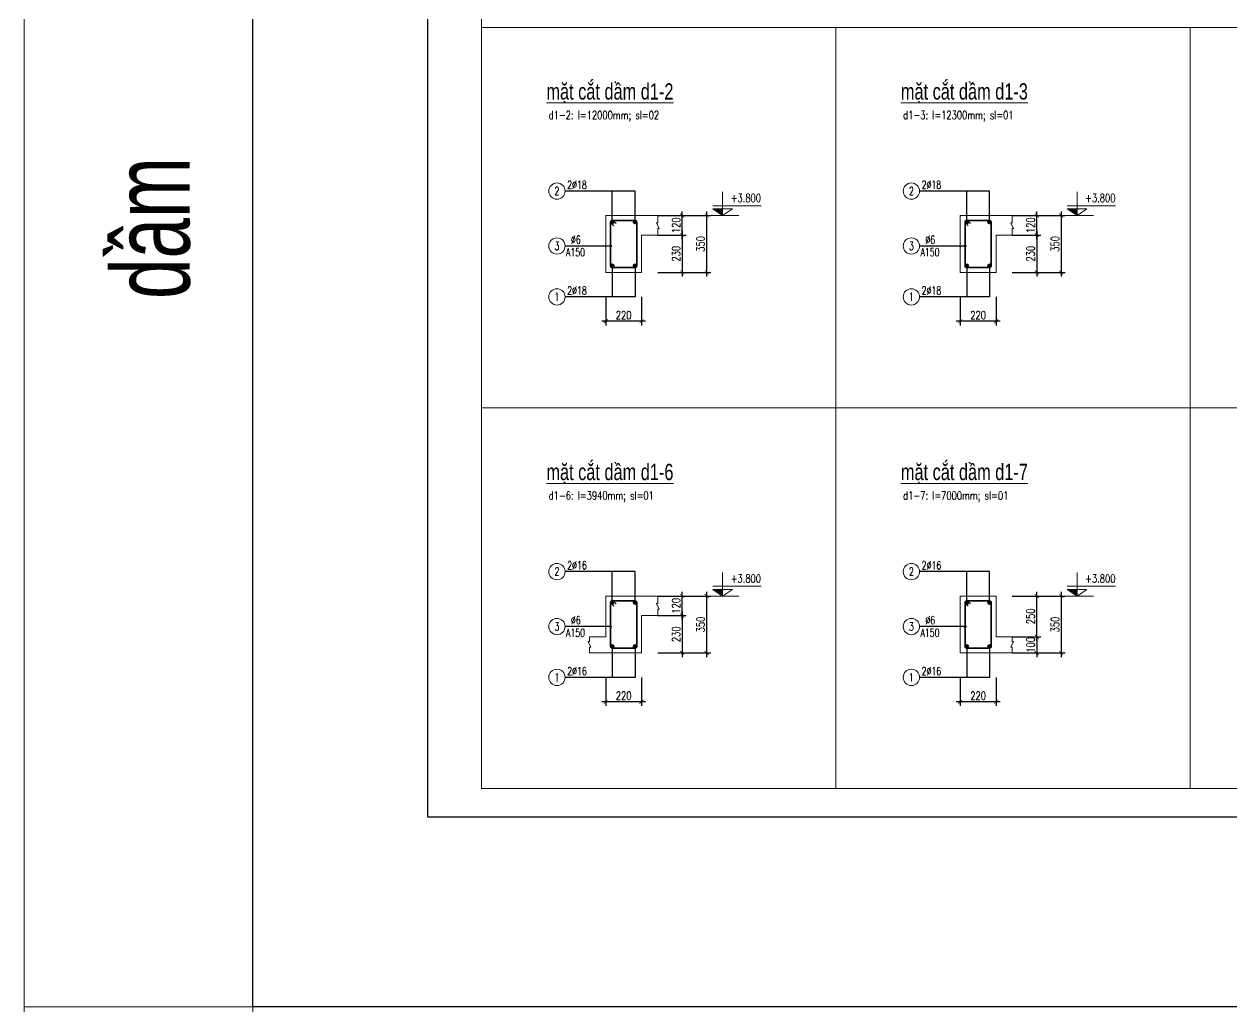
# Model space of a CAD drawing. Extents: x -1855204 to -1466800, y -1308584 to -996495.
# Drawn here: x -1855204 to -1825520, y -1231183 to -1207030 of the extents above; entities that cross this region are included whole.
import ezdxf
from ezdxf.enums import TextEntityAlignment as Align

# ---------------------------------------------------------------- set-up
doc = ezdxf.new("R2010")
doc.units = 0
doc.header["$LTSCALE"] = 150
doc.header["$PDMODE"] = 35
doc.layers.get('Defpoints').update_dxf_attribs({"lineweight": 18})
for name, color, linetype, lineweight in [('05.Text', 253, 'Continuous', 18), ('11.Khung bo', 32, 'Continuous', 50), ('12.Khung', 36, 'Continuous', 25), ('KCVN-THAY', 7, 'Continuous', 25), ('LS-DIM', 251, 'Continuous', 13), ('LS-TEXT', 60, 'Continuous', 20), ('LS-THAY', 7, 'Continuous', 20), ('LS-THEP', 3, 'Continuous', 35)]:
    doc.layers.add(name, color=color, linetype=linetype, lineweight=lineweight)
doc.layers.add('DIM', color=1, linetype='Continuous')
doc.styles.add('KCVN-LEADER', font='vnromadi.shx', dxfattribs={"width": 0.7, "height": 4})
doc.styles.add('LS.TEXT', font='vnromadi.shx', dxfattribs={"width": 0.7, "height": 4})
doc.styles.add('romans.shx', font='romans.shx', dxfattribs={"width": 0.75, "bigfont": 'vns.shx'})
doc.styles.add('vnsimpli', font='vnsimli.shx', dxfattribs={"width": 0.75})
doc.dimstyles.new('D25', dxfattribs={"dimscale": 0, "dimtxt": 200, "dimasz": 100, "dimexe": 100, "dimexo": 0, "dimgap": 50, "dimtad": 1, "dimdec": 0, "dimlfac": 0.25, "dimdsep": 46, "dimtxsty": 'vnsimpli', "dimblk1": 'ARCHTICK', "dimblk2": 'ARCHTICK', "dimsah": 1, "dimcen": 0, "dimdle": 100, "dimclrd": 256, "dimclre": 256, "dimclrt": 60, "dimadec": 0, "dimazin": 0, "dimtfac": 0.004, "dimtdec": 0, "dimtix": 1, "dimtmove": 2, "dimatfit": 3, "dimldrblk": 'ARCHTICK', "dimfxl": 1, "dimtolj": 1, "dimarcsym": 0})
doc.dimstyles.new('LS.GHI CHU', dxfattribs={"dimtxt": 200, "dimasz": 120, "dimexe": 120, "dimexo": 120, "dimgap": 80, "dimtad": 1, "dimdec": 0, "dimzin": 0, "dimdsep": 46, "dimtxsty": 'romans.shx', "dimblk": 'ARCHTICK', "dimcen": 0.09, "dimdle": 120, "dimclrd": 256, "dimclre": 8, "dimclrt": 7, "dimadec": 0, "dimazin": 0, "dimtfac": 1, "dimtdec": 0, "dimtofl": 0, "dimtmove": 0, "dimatfit": 3, "dimldrblk": 'ARCHTICK', "dimfxl": 1, "dimtolj": 1, "dimtzin": 0, "dimarcsym": 0})

# ---------------------------------------------------------------- blocks, each defined once
blk = doc.blocks.new('*U4')
at = {"layer": 'KCVN-THAY', "color": 140}
blk.add_lwpolyline([(214871.76, 86966.68), (215381.8, 86966.68), (215381.8, 86579.68), (214871.76, 86579.68)], close=True, dxfattribs=at)
blk = doc.blocks.new('100')
at = {"layer": '11.Khung bo', "const_width": 26.7}
blk.add_lwpolyline([(1860913, -945240), (1860913, -916940), (1896063, -916940), (1896063, -945240)], close=True, dxfattribs=at)
at = {"layer": '12.Khung', "color": 1}
blk.add_lwpolyline([(1901579, -945940), (1901579, -916240), (1859580, -916240), (1859580, -945940)], close=True, dxfattribs=at)
blk = doc.blocks.new('moc1')
at = {"layer": 'LS-THEP'}
for p, q in [((-25, 0), (-25, -10)), ((10, 25), (0, 25)), ((58, -22), (10, 25)), ((-25, -10), (22, -58))]:
    blk.add_line(p, q, dxfattribs=at)
blk.add_arc((0, 0), 25, 90, 180, dxfattribs=at)
blk = doc.blocks.new('_ArchTick')
at = {"layer": 'DIM', "color": 0, "const_width": 0.15}
blk.add_lwpolyline([(-0.5, -0.5), (0.5, 0.5)], dxfattribs=at)
blk = doc.blocks.new('cotthep')
at = {"layer": 'LS-THAY'}
blk.add_circle((-250, 0), 250, dxfattribs=at)
at = {"layer": 'LS-TEXT', "style": 'vnsimpli', "width": 0.75}
for tag, p in [('10', (-250, -123)), ('24`25', (446, 69)), ('A200', (440, -316))]:
    blk.add_attdef(tag, text='', height=250, dxfattribs=at).set_placement(p, align=Align.CENTER)
blk = doc.blocks.new('*D1887')
at = {"layer": 'Defpoints', "color": 0, "transparency": 16777216}
for p in [(-1839630, -1212213), (-1839630, -1213133), (-1839029, -1213133)]:
    blk.add_point(p, dxfattribs=at)
at = {"layer": 'LS-DIM', "lineweight": -2, "transparency": 16777216}
for p, q in [((-1839630, -1212213), (-1838929, -1212213)), ((-1839029, -1212113), (-1839029, -1213233)), ((-1839630, -1213133), (-1838929, -1213133))]:
    blk.add_line(p, q, dxfattribs=at)
at = {"layer": 'LS-DIM', "lineweight": -2, "transparency": 16777216, "xscale": 100, "yscale": 100, "zscale": 100}
for p, rotation in [((-1839029, -1212213), 90), ((-1839029, -1213133), 270)]:
    blk.add_blockref('_ArchTick', p, dxfattribs=dict(at, rotation=rotation))
at = {"layer": 'LS-DIM', "color": 60, "transparency": 16777216, "insert": (-1839179, -1212673), "char_height": 200, "attachment_point": 5, "rotation": 90, "style": 'vnsimpli'}
blk.add_mtext('\\A1;230', dxfattribs=at)
blk = doc.blocks.new('*D1888')
at = {"layer": 'Defpoints', "color": 0, "transparency": 16777216}
for p in [(-1840909, -1213733), (-1840029, -1213733), (-1840909, -1214333)]:
    blk.add_point(p, dxfattribs=at)
at = {"layer": 'LS-DIM', "lineweight": -2, "transparency": 16777216}
for p, q in [((-1840909, -1213733), (-1840909, -1214433)), ((-1840029, -1213733), (-1840029, -1214433)), ((-1839929, -1214333), (-1841009, -1214333))]:
    blk.add_line(p, q, dxfattribs=at)
at = {"layer": 'LS-DIM', "lineweight": -2, "transparency": 16777216, "xscale": 100, "yscale": 100, "zscale": 100, "rotation": 180}
blk.add_blockref('_ArchTick', (-1840909, -1214333), dxfattribs=at)
at = {"layer": 'LS-DIM', "lineweight": -2, "transparency": 16777216, "xscale": 100, "yscale": 100, "zscale": 100}
blk.add_blockref('_ArchTick', (-1840029, -1214333), dxfattribs=at)
at = {"layer": 'LS-DIM', "color": 60, "transparency": 16777216, "insert": (-1840469, -1214183), "char_height": 200, "attachment_point": 5, "style": 'vnsimpli'}
blk.add_mtext('\\A1;220', dxfattribs=at)
blk = doc.blocks.new('*D1889')
at = {"layer": 'Defpoints', "color": 0, "transparency": 16777216}
for p in [(-1839630, -1211733), (-1839029, -1211733), (-1839630, -1212213)]:
    blk.add_point(p, dxfattribs=at)
at = {"layer": 'LS-DIM', "lineweight": -2, "transparency": 16777216}
for p, q in [((-1839029, -1212313), (-1839029, -1211633)), ((-1839630, -1211733), (-1838929, -1211733)), ((-1839630, -1212213), (-1838929, -1212213))]:
    blk.add_line(p, q, dxfattribs=at)
at = {"layer": 'LS-DIM', "lineweight": -2, "transparency": 16777216, "xscale": 100, "yscale": 100, "zscale": 100}
for p, rotation in [((-1839029, -1211733), 90), ((-1839029, -1212213), 270)]:
    blk.add_blockref('_ArchTick', p, dxfattribs=dict(at, rotation=rotation))
at = {"layer": 'LS-DIM', "color": 60, "transparency": 16777216, "insert": (-1839179, -1211973), "char_height": 200, "attachment_point": 5, "rotation": 90, "style": 'vnsimpli'}
blk.add_mtext('\\A1;120', dxfattribs=at)
blk = doc.blocks.new('*D1890')
at = {"layer": 'Defpoints', "color": 0, "transparency": 16777216}
for p in [(-1839630, -1211733), (-1839630, -1213133), (-1838429, -1213133)]:
    blk.add_point(p, dxfattribs=at)
at = {"layer": 'LS-DIM', "lineweight": -2, "transparency": 16777216}
for p, q in [((-1838429, -1211633), (-1838429, -1213233)), ((-1839630, -1211733), (-1838329, -1211733)), ((-1839630, -1213133), (-1838329, -1213133))]:
    blk.add_line(p, q, dxfattribs=at)
at = {"layer": 'LS-DIM', "lineweight": -2, "transparency": 16777216, "xscale": 100, "yscale": 100, "zscale": 100}
for p, rotation in [((-1838429, -1211733), 90), ((-1838429, -1213133), 270)]:
    blk.add_blockref('_ArchTick', p, dxfattribs=dict(at, rotation=rotation))
at = {"layer": 'LS-DIM', "color": 60, "transparency": 16777216, "insert": (-1838579, -1212433), "char_height": 200, "attachment_point": 5, "rotation": 90, "style": 'vnsimpli'}
blk.add_mtext('\\A1;350', dxfattribs=at)
blk = doc.blocks.new('COSCD')
at = {"layer": 'LS-DIM'}
blk.add_hatch(color=256, dxfattribs=at).paths.add_polyline_path([(3.6, 0), (3.6, 1.44), (1.44, 1.44)])
for p, q in [((3.6, 0), (3.6, 5.23)), ((7.2, 0), (0, 0)), ((1.44, 2.16), (12.12, 2.16)), ((1.44, 1.44), (5.76, 1.44)), ((1.44, 1.44), (3.6, 0)), ((5.76, 1.44), (3.6, 0))]:
    blk.add_line(p, q, dxfattribs=at)
blk = doc.blocks.new('*D1891')
at = {"layer": 'Defpoints', "color": 0, "transparency": 16777216}
for p in [(-1830917, -1212213), (-1830917, -1213133), (-1830316, -1213133)]:
    blk.add_point(p, dxfattribs=at)
at = {"layer": 'LS-DIM', "lineweight": -2, "transparency": 16777216}
for p, q in [((-1830917, -1212213), (-1830216, -1212213)), ((-1830316, -1212113), (-1830316, -1213233)), ((-1830917, -1213133), (-1830216, -1213133))]:
    blk.add_line(p, q, dxfattribs=at)
at = {"layer": 'LS-DIM', "lineweight": -2, "transparency": 16777216, "xscale": 100, "yscale": 100, "zscale": 100}
for p, rotation in [((-1830316, -1212213), 90), ((-1830316, -1213133), 270)]:
    blk.add_blockref('_ArchTick', p, dxfattribs=dict(at, rotation=rotation))
at = {"layer": 'LS-DIM', "color": 60, "transparency": 16777216, "insert": (-1830466, -1212673), "char_height": 200, "attachment_point": 5, "rotation": 90, "style": 'vnsimpli'}
blk.add_mtext('\\A1;230', dxfattribs=at)
blk = doc.blocks.new('*D1892')
at = {"layer": 'Defpoints', "color": 0, "transparency": 16777216}
for p in [(-1832196, -1213733), (-1831316, -1213733), (-1832196, -1214333)]:
    blk.add_point(p, dxfattribs=at)
at = {"layer": 'LS-DIM', "lineweight": -2, "transparency": 16777216}
for p, q in [((-1832196, -1213733), (-1832196, -1214433)), ((-1831316, -1213733), (-1831316, -1214433)), ((-1831216, -1214333), (-1832296, -1214333))]:
    blk.add_line(p, q, dxfattribs=at)
at = {"layer": 'LS-DIM', "lineweight": -2, "transparency": 16777216, "xscale": 100, "yscale": 100, "zscale": 100, "rotation": 180}
blk.add_blockref('_ArchTick', (-1832196, -1214333), dxfattribs=at)
at = {"layer": 'LS-DIM', "lineweight": -2, "transparency": 16777216, "xscale": 100, "yscale": 100, "zscale": 100}
blk.add_blockref('_ArchTick', (-1831316, -1214333), dxfattribs=at)
at = {"layer": 'LS-DIM', "color": 60, "transparency": 16777216, "insert": (-1831756, -1214183), "char_height": 200, "attachment_point": 5, "style": 'vnsimpli'}
blk.add_mtext('\\A1;220', dxfattribs=at)
blk = doc.blocks.new('*D1893')
at = {"layer": 'Defpoints', "color": 0, "transparency": 16777216}
for p in [(-1830917, -1211733), (-1830316, -1211733), (-1830917, -1212213)]:
    blk.add_point(p, dxfattribs=at)
at = {"layer": 'LS-DIM', "lineweight": -2, "transparency": 16777216}
for p, q in [((-1830316, -1212313), (-1830316, -1211633)), ((-1830917, -1211733), (-1830216, -1211733)), ((-1830917, -1212213), (-1830216, -1212213))]:
    blk.add_line(p, q, dxfattribs=at)
at = {"layer": 'LS-DIM', "lineweight": -2, "transparency": 16777216, "xscale": 100, "yscale": 100, "zscale": 100}
for p, rotation in [((-1830316, -1211733), 90), ((-1830316, -1212213), 270)]:
    blk.add_blockref('_ArchTick', p, dxfattribs=dict(at, rotation=rotation))
at = {"layer": 'LS-DIM', "color": 60, "transparency": 16777216, "insert": (-1830466, -1211973), "char_height": 200, "attachment_point": 5, "rotation": 90, "style": 'vnsimpli'}
blk.add_mtext('\\A1;120', dxfattribs=at)
blk = doc.blocks.new('*D1894')
at = {"layer": 'Defpoints', "color": 0, "transparency": 16777216}
for p in [(-1830917, -1211733), (-1830917, -1213133), (-1829716, -1213133)]:
    blk.add_point(p, dxfattribs=at)
at = {"layer": 'LS-DIM', "lineweight": -2, "transparency": 16777216}
for p, q in [((-1829716, -1211633), (-1829716, -1213233)), ((-1830917, -1211733), (-1829616, -1211733)), ((-1830917, -1213133), (-1829616, -1213133))]:
    blk.add_line(p, q, dxfattribs=at)
at = {"layer": 'LS-DIM', "lineweight": -2, "transparency": 16777216, "xscale": 100, "yscale": 100, "zscale": 100}
for p, rotation in [((-1829716, -1211733), 90), ((-1829716, -1213133), 270)]:
    blk.add_blockref('_ArchTick', p, dxfattribs=dict(at, rotation=rotation))
at = {"layer": 'LS-DIM', "color": 60, "transparency": 16777216, "insert": (-1829866, -1212433), "char_height": 200, "attachment_point": 5, "rotation": 90, "style": 'vnsimpli'}
blk.add_mtext('\\A1;350', dxfattribs=at)
blk = doc.blocks.new('*D1909')
at = {"layer": 'Defpoints', "color": 0, "transparency": 16777216}
for p in [(-1839630, -1221566), (-1839630, -1222486), (-1839029, -1222486)]:
    blk.add_point(p, dxfattribs=at)
at = {"layer": 'LS-DIM', "lineweight": -2, "transparency": 16777216}
for p, q in [((-1839029, -1221466), (-1839029, -1222586)), ((-1839630, -1221566), (-1838929, -1221566)), ((-1839630, -1222486), (-1838929, -1222486))]:
    blk.add_line(p, q, dxfattribs=at)
at = {"layer": 'LS-DIM', "lineweight": -2, "transparency": 16777216, "xscale": 100, "yscale": 100, "zscale": 100}
for p, rotation in [((-1839029, -1221566), 90), ((-1839029, -1222486), 270)]:
    blk.add_blockref('_ArchTick', p, dxfattribs=dict(at, rotation=rotation))
at = {"layer": 'LS-DIM', "color": 60, "transparency": 16777216, "insert": (-1839179, -1222026), "char_height": 200, "attachment_point": 5, "rotation": 90, "style": 'vnsimpli'}
blk.add_mtext('\\A1;230', dxfattribs=at)
blk = doc.blocks.new('*D1910')
at = {"layer": 'Defpoints', "color": 0, "transparency": 16777216}
for p in [(-1840909, -1223086), (-1840029, -1223086), (-1840909, -1223686)]:
    blk.add_point(p, dxfattribs=at)
at = {"layer": 'LS-DIM', "lineweight": -2, "transparency": 16777216}
for p, q in [((-1840909, -1223086), (-1840909, -1223786)), ((-1840029, -1223086), (-1840029, -1223786)), ((-1839929, -1223686), (-1841009, -1223686))]:
    blk.add_line(p, q, dxfattribs=at)
at = {"layer": 'LS-DIM', "lineweight": -2, "transparency": 16777216, "xscale": 100, "yscale": 100, "zscale": 100, "rotation": 180}
blk.add_blockref('_ArchTick', (-1840909, -1223686), dxfattribs=at)
at = {"layer": 'LS-DIM', "lineweight": -2, "transparency": 16777216, "xscale": 100, "yscale": 100, "zscale": 100}
blk.add_blockref('_ArchTick', (-1840029, -1223686), dxfattribs=at)
at = {"layer": 'LS-DIM', "color": 60, "transparency": 16777216, "insert": (-1840469, -1223536), "char_height": 200, "attachment_point": 5, "style": 'vnsimpli'}
blk.add_mtext('\\A1;220', dxfattribs=at)
blk = doc.blocks.new('*D1911')
at = {"layer": 'Defpoints', "color": 0, "transparency": 16777216}
for p in [(-1839630, -1221086), (-1839029, -1221086), (-1839630, -1221566)]:
    blk.add_point(p, dxfattribs=at)
at = {"layer": 'LS-DIM', "lineweight": -2, "transparency": 16777216}
for p, q in [((-1839630, -1221086), (-1838929, -1221086)), ((-1839029, -1221666), (-1839029, -1220986)), ((-1839630, -1221566), (-1838929, -1221566))]:
    blk.add_line(p, q, dxfattribs=at)
at = {"layer": 'LS-DIM', "lineweight": -2, "transparency": 16777216, "xscale": 100, "yscale": 100, "zscale": 100}
for p, rotation in [((-1839029, -1221086), 90), ((-1839029, -1221566), 270)]:
    blk.add_blockref('_ArchTick', p, dxfattribs=dict(at, rotation=rotation))
at = {"layer": 'LS-DIM', "color": 60, "transparency": 16777216, "insert": (-1839179, -1221326), "char_height": 200, "attachment_point": 5, "rotation": 90, "style": 'vnsimpli'}
blk.add_mtext('\\A1;120', dxfattribs=at)
blk = doc.blocks.new('*D1912')
at = {"layer": 'Defpoints', "color": 0, "transparency": 16777216}
for p in [(-1839630, -1221086), (-1839630, -1222486), (-1838429, -1222486)]:
    blk.add_point(p, dxfattribs=at)
at = {"layer": 'LS-DIM', "lineweight": -2, "transparency": 16777216}
for p, q in [((-1839630, -1221086), (-1838329, -1221086)), ((-1838429, -1220986), (-1838429, -1222586)), ((-1839630, -1222486), (-1838329, -1222486))]:
    blk.add_line(p, q, dxfattribs=at)
at = {"layer": 'LS-DIM', "lineweight": -2, "transparency": 16777216, "xscale": 100, "yscale": 100, "zscale": 100}
for p, rotation in [((-1838429, -1221086), 90), ((-1838429, -1222486), 270)]:
    blk.add_blockref('_ArchTick', p, dxfattribs=dict(at, rotation=rotation))
at = {"layer": 'LS-DIM', "color": 60, "transparency": 16777216, "insert": (-1838579, -1221786), "char_height": 200, "attachment_point": 5, "rotation": 90, "style": 'vnsimpli'}
blk.add_mtext('\\A1;350', dxfattribs=at)
blk = doc.blocks.new('*D1913')
at = {"layer": 'Defpoints', "color": 0, "transparency": 16777216}
for p in [(-1830917, -1222086), (-1830917, -1222486), (-1830316, -1222486)]:
    blk.add_point(p, dxfattribs=at)
at = {"layer": 'LS-DIM', "lineweight": -2, "transparency": 16777216}
for p, q in [((-1830316, -1222086), (-1830316, -1221986)), ((-1830917, -1222086), (-1830216, -1222086)), ((-1830316, -1222086), (-1830316, -1222486)), ((-1830917, -1222486), (-1830216, -1222486)), ((-1830316, -1222486), (-1830316, -1222586))]:
    blk.add_line(p, q, dxfattribs=at)
at = {"layer": 'LS-DIM', "lineweight": -2, "transparency": 16777216, "xscale": 100, "yscale": 100, "zscale": 100}
for p, rotation in [((-1830316, -1222086), 270), ((-1830316, -1222486), 90)]:
    blk.add_blockref('_ArchTick', p, dxfattribs=dict(at, rotation=rotation))
at = {"layer": 'LS-DIM', "color": 60, "transparency": 16777216, "insert": (-1830466, -1222286), "char_height": 200, "attachment_point": 5, "rotation": 90, "style": 'vnsimpli'}
blk.add_mtext('\\A1;100', dxfattribs=at)
blk = doc.blocks.new('*D1914')
at = {"layer": 'Defpoints', "color": 0, "transparency": 16777216}
for p in [(-1832196, -1223086), (-1831316, -1223086), (-1832196, -1223686)]:
    blk.add_point(p, dxfattribs=at)
at = {"layer": 'LS-DIM', "lineweight": -2, "transparency": 16777216}
for p, q in [((-1832196, -1223086), (-1832196, -1223786)), ((-1831316, -1223086), (-1831316, -1223786)), ((-1831216, -1223686), (-1832296, -1223686))]:
    blk.add_line(p, q, dxfattribs=at)
at = {"layer": 'LS-DIM', "lineweight": -2, "transparency": 16777216, "xscale": 100, "yscale": 100, "zscale": 100, "rotation": 180}
blk.add_blockref('_ArchTick', (-1832196, -1223686), dxfattribs=at)
at = {"layer": 'LS-DIM', "lineweight": -2, "transparency": 16777216, "xscale": 100, "yscale": 100, "zscale": 100}
blk.add_blockref('_ArchTick', (-1831316, -1223686), dxfattribs=at)
at = {"layer": 'LS-DIM', "color": 60, "transparency": 16777216, "insert": (-1831756, -1223536), "char_height": 200, "attachment_point": 5, "style": 'vnsimpli'}
blk.add_mtext('\\A1;220', dxfattribs=at)
blk = doc.blocks.new('*D1915')
at = {"layer": 'Defpoints', "color": 0, "transparency": 16777216}
for p in [(-1830917, -1221086), (-1830316, -1221086), (-1830917, -1222086)]:
    blk.add_point(p, dxfattribs=at)
at = {"layer": 'LS-DIM', "lineweight": -2, "transparency": 16777216}
for p, q in [((-1830917, -1221086), (-1830216, -1221086)), ((-1830316, -1222186), (-1830316, -1220986)), ((-1830917, -1222086), (-1830216, -1222086))]:
    blk.add_line(p, q, dxfattribs=at)
at = {"layer": 'LS-DIM', "lineweight": -2, "transparency": 16777216, "xscale": 100, "yscale": 100, "zscale": 100}
for p, rotation in [((-1830316, -1221086), 90), ((-1830316, -1222086), 270)]:
    blk.add_blockref('_ArchTick', p, dxfattribs=dict(at, rotation=rotation))
at = {"layer": 'LS-DIM', "color": 60, "transparency": 16777216, "insert": (-1830466, -1221586), "char_height": 200, "attachment_point": 5, "rotation": 90, "style": 'vnsimpli'}
blk.add_mtext('\\A1;250', dxfattribs=at)
blk = doc.blocks.new('*D1916')
at = {"layer": 'Defpoints', "color": 0, "transparency": 16777216}
for p in [(-1830917, -1221086), (-1830917, -1222486), (-1829716, -1222486)]:
    blk.add_point(p, dxfattribs=at)
at = {"layer": 'LS-DIM', "lineweight": -2, "transparency": 16777216}
for p, q in [((-1830917, -1221086), (-1829616, -1221086)), ((-1829716, -1220986), (-1829716, -1222586)), ((-1830917, -1222486), (-1829616, -1222486))]:
    blk.add_line(p, q, dxfattribs=at)
at = {"layer": 'LS-DIM', "lineweight": -2, "transparency": 16777216, "xscale": 100, "yscale": 100, "zscale": 100}
for p, rotation in [((-1829716, -1221086), 90), ((-1829716, -1222486), 270)]:
    blk.add_blockref('_ArchTick', p, dxfattribs=dict(at, rotation=rotation))
at = {"layer": 'LS-DIM', "color": 60, "transparency": 16777216, "insert": (-1829866, -1221786), "char_height": 200, "attachment_point": 5, "rotation": 90, "style": 'vnsimpli'}
blk.add_mtext('\\A1;350', dxfattribs=at)

msp = doc.modelspace()

# ---------------------------------------------------------------- linework, layer by layer
at = {"layer": 'LS-DIM', "ltscale": 120}
for points in [[(-1839629.7, -1211733.4), (-1839629.7, -1211916.8), (-1839661.2, -1211916.8), (-1839595.2, -1212056.3), (-1839629.7, -1212056.3), (-1839629.7, -1212213.4)], [(-1830917.4, -1211733.4), (-1830917.4, -1211916.8), (-1830948.9, -1211916.8), (-1830882.8, -1212056.3), (-1830917.4, -1212056.3), (-1830917.4, -1212213.4)], [(-1839629.7, -1221086.1), (-1839629.7, -1221269.4), (-1839661.2, -1221269.4), (-1839595.2, -1221408.9), (-1839629.7, -1221408.9), (-1839629.7, -1221566.1)], [(-1841307.7, -1222486.1), (-1841307.7, -1222342.7), (-1841276.3, -1222342.7), (-1841342.3, -1222203.2), (-1841307.7, -1222203.2), (-1841307.7, -1222086.1)], [(-1830917.4, -1222486.1), (-1830917.4, -1222342.7), (-1830948.9, -1222342.7), (-1830882.8, -1222203.2), (-1830917.4, -1222203.2), (-1830917.4, -1222086.1)]]:
    msp.add_lwpolyline(points, dxfattribs=at)
at = {"layer": 'LS-THAY'}
for p, q in [((-1809116.5, -1207109.9), (-1843965.8, -1207109.9)), ((-1835253.5, -1207109.9), (-1835253.5, -1225815.2)), ((-1826541.1, -1207109.9), (-1826541.1, -1225815.2)), ((-1840028.7, -1211733.4), (-1840908.7, -1211733.4)), ((-1840908.7, -1211733.4), (-1840908.7, -1213133.4)), ((-1840028.7, -1211733.4), (-1839629.7, -1211733.4)), ((-1831316.4, -1211733.4), (-1832196.4, -1211733.4)), ((-1832196.4, -1211733.4), (-1832196.4, -1213133.4)), ((-1831316.4, -1211733.4), (-1830917.4, -1211733.4)), ((-1840028.7, -1213133.4), (-1840028.7, -1212213.4)), ((-1840028.7, -1212213.4), (-1839629.7, -1212213.4)), ((-1831316.4, -1213133.4), (-1831316.4, -1212213.4)), ((-1831316.4, -1212213.4), (-1830917.4, -1212213.4)), ((-1840908.7, -1213133.4), (-1840028.7, -1213133.4)), ((-1832196.4, -1213133.4), (-1831316.4, -1213133.4)), ((-1809116.5, -1216462.5), (-1843965.8, -1216462.5)), ((-1840028.7, -1221086.1), (-1840908.7, -1221086.1)), ((-1840908.7, -1221086.1), (-1840908.7, -1222086.1)), ((-1840028.7, -1221086.1), (-1839629.7, -1221086.1)), ((-1831316.4, -1221086.1), (-1832196.4, -1221086.1)), ((-1832196.4, -1221086.1), (-1832196.4, -1222486.1)), ((-1831316.4, -1222086.1), (-1831316.4, -1221086.1)), ((-1840028.7, -1222486.1), (-1840028.7, -1221566.1)), ((-1840028.7, -1221566.1), (-1839629.7, -1221566.1)), ((-1840908.7, -1222086.1), (-1841307.7, -1222086.1)), ((-1831316.4, -1222086.1), (-1830917.4, -1222086.1)), ((-1840908.7, -1222486.1), (-1841307.7, -1222486.1)), ((-1840908.7, -1222486.1), (-1840028.7, -1222486.1)), ((-1832196.4, -1222486.1), (-1831316.4, -1222486.1)), ((-1831316.4, -1222486.1), (-1830917.4, -1222486.1))]:
    msp.add_line(p, q, dxfattribs=at)
at = {"layer": 'LS-THAY', "color": 140}
for points in [[(-1849579.6, -1013074.3), (-1855203.6, -1013074.3), (-1855203.2, -1308583.6), (-1849579.5, -1308583.6)], [(-1855203.4, -1192482.8), (-1466800.4, -1192482.3), (-1466800.4, -1231183.1), (-1855203.4, -1231183.1)]]:
    msp.add_lwpolyline(points, close=True, dxfattribs=at)
at = {"layer": 'LS-THEP'}
for points in [[(-1840748.7, -1211853.4), (-1840188.7, -1211853.4, -0.4142136), (-1840148.7, -1211893.4), (-1840148.7, -1212973.4, -0.4142136), (-1840188.7, -1213013.4), (-1840748.7, -1213013.4, -0.4142136), (-1840788.7, -1212973.4), (-1840788.7, -1211893.4, -0.4142136)], [(-1832036.4, -1211853.4), (-1831476.4, -1211853.4, -0.4142136), (-1831436.4, -1211893.4), (-1831436.4, -1212973.4, -0.4142136), (-1831476.4, -1213013.4), (-1832036.4, -1213013.4, -0.4142136), (-1832076.4, -1212973.4), (-1832076.4, -1211893.4, -0.4142136)], [(-1840748.7, -1221206.1), (-1840188.7, -1221206.1, -0.4142136), (-1840148.7, -1221246.1), (-1840148.7, -1222326.1, -0.4142136), (-1840188.7, -1222366.1), (-1840748.7, -1222366.1, -0.4142136), (-1840788.7, -1222326.1), (-1840788.7, -1221246.1, -0.4142136)], [(-1832036.4, -1221206.1), (-1831476.4, -1221206.1, -0.4142136), (-1831436.4, -1221246.1), (-1831436.4, -1222326.1, -0.4142136), (-1831476.4, -1222366.1), (-1832036.4, -1222366.1, -0.4142136), (-1832076.4, -1222326.1), (-1832076.4, -1221246.1, -0.4142136)]]:
    msp.add_lwpolyline(points, format="xyb", close=True, dxfattribs=at)
for centre in [(-1840748.7, -1211893.4), (-1840188.7, -1211893.4), (-1832036.4, -1211893.4), (-1831476.4, -1211893.4), (-1840748.7, -1212973.4), (-1840188.7, -1212973.4), (-1832036.4, -1212973.4), (-1831476.4, -1212973.4), (-1840748.7, -1221246.1), (-1840188.7, -1221246.1), (-1832036.4, -1221246.1), (-1831476.4, -1221246.1), (-1840748.7, -1222326.1), (-1840188.7, -1222326.1), (-1832036.4, -1222326.1), (-1831476.4, -1222326.1)]:
    msp.add_circle(centre, 40, dxfattribs=at)

# ---------------------------------------------------------------- block references
at = {"layer": '05.Text', "xscale": 0.991454545641318, "yscale": 0.991454545641318, "zscale": 0.9914545456793755}
msp.add_blockref('100', (-3688976.4, -288652.9), dxfattribs=at)
at = {"layer": 'Defpoints', "xscale": 100, "yscale": 100, "zscale": 100}
msp.add_blockref('*U4', (-23336755.1, -9889150.6), dxfattribs=at)
at = {"layer": 'LS-DIM'}
ref = msp.add_blockref('cotthep', (-1841908.7, -1211133.4), dxfattribs=dict(at, xscale=0.8000000000465661, yscale=0.7999999998137355, zscale=0.8))
ref.add_attrib('10', '2', dxfattribs={"layer": 'LS-TEXT', "height": 200, "style": 'vnsimpli', "width": 0.7}).set_placement((-1842108.7, -1211232), align=Align.CENTER)
ref.add_attrib('24`25', '2`18', dxfattribs={"layer": 'LS-TEXT', "height": 200, "style": 'vnsimpli', "width": 0.7}).set_placement((-1841615.7, -1211078), align=Align.CENTER)
ref = msp.add_blockref('cotthep', (-1833196.4, -1211133.4), dxfattribs=dict(at, xscale=0.8000000000465661, yscale=0.7999999998137355, zscale=0.8))
ref.add_attrib('10', '2', dxfattribs={"layer": 'LS-TEXT', "height": 200, "style": 'vnsimpli', "width": 0.7}).set_placement((-1833396.4, -1211232), align=Align.CENTER)
ref.add_attrib('24`25', '2`18', dxfattribs={"layer": 'LS-TEXT', "height": 200, "style": 'vnsimpli', "width": 0.7}).set_placement((-1832903.4, -1211078), align=Align.CENTER)
for name, p, xscale, yscale, zscale in [('COSCD', (-1838436.2, -1211733.4), 111.1111111112405, 111.1111111110076, 111.1111111111125), ('COSCD', (-1829723.8, -1211733.4), 111.1111111112405, 111.1111111110076, 111.1111111111125), ('moc1', (-1840748.7, -1211893.4), 1.599999999860302, 1.599999999627471, 1.6), ('moc1', (-1832036.4, -1211893.4), 1.599999999860302, 1.599999999627471, 1.6), ('COSCD', (-1838436.2, -1221086.1), 111.1111111112405, 111.1111111110076, 111.1111111111125), ('COSCD', (-1829723.8, -1221086.1), 111.1111111112405, 111.1111111110076, 111.1111111111125), ('moc1', (-1840748.7, -1221246.1), 1.599999999860302, 1.599999999627471, 1.6), ('moc1', (-1832036.4, -1221246.1), 1.599999999860302, 1.599999999627471, 1.6)]:
    msp.add_blockref(name, p, dxfattribs=dict(at, xscale=xscale, yscale=yscale, zscale=zscale))
ref = msp.add_blockref('cotthep', (-1841908.7, -1212483.4), dxfattribs=dict(at, xscale=0.8000000000465661, yscale=0.7999999998137355, zscale=0.8))
ref.add_attrib('10', '3', dxfattribs={"layer": 'LS-TEXT', "height": 200, "style": 'vnsimpli', "width": 0.7}).set_placement((-1842108.7, -1212582), align=Align.CENTER)
ref.add_attrib('24`25', '%%c6', dxfattribs={"layer": 'LS-TEXT', "height": 200, "style": 'vnsimpli', "width": 0.7}).set_placement((-1841645.3, -1212428), align=Align.CENTER)
ref.add_attrib('A200', 'A150', dxfattribs={"layer": 'LS-TEXT', "height": 200, "style": 'vnsimpli', "width": 0.7}).set_placement((-1841651.4, -1212735.9), align=Align.CENTER)
ref = msp.add_blockref('cotthep', (-1833196.4, -1212483.4), dxfattribs=dict(at, xscale=0.8000000000465661, yscale=0.7999999998137355, zscale=0.8))
ref.add_attrib('10', '3', dxfattribs={"layer": 'LS-TEXT', "height": 200, "style": 'vnsimpli', "width": 0.7}).set_placement((-1833396.4, -1212582), align=Align.CENTER)
ref.add_attrib('24`25', '%%c6', dxfattribs={"layer": 'LS-TEXT', "height": 200, "style": 'vnsimpli', "width": 0.7}).set_placement((-1832932.9, -1212428), align=Align.CENTER)
ref.add_attrib('A200', 'A150', dxfattribs={"layer": 'LS-TEXT', "height": 200, "style": 'vnsimpli', "width": 0.7}).set_placement((-1832939.1, -1212735.9), align=Align.CENTER)
ref = msp.add_blockref('cotthep', (-1841908.7, -1213733.4), dxfattribs=dict(at, xscale=0.8000000000465661, yscale=0.7999999998137355, zscale=0.8))
ref.add_attrib('10', '1', dxfattribs={"layer": 'LS-TEXT', "height": 200, "style": 'vnsimpli', "width": 0.7}).set_placement((-1842108.7, -1213832.1), align=Align.CENTER)
ref.add_attrib('24`25', '2`18', dxfattribs={"layer": 'LS-TEXT', "height": 200, "style": 'vnsimpli', "width": 0.7}).set_placement((-1841615.7, -1213678), align=Align.CENTER)
ref = msp.add_blockref('cotthep', (-1833196.4, -1213733.4), dxfattribs=dict(at, xscale=0.8000000000465661, yscale=0.7999999998137355, zscale=0.8))
ref.add_attrib('10', '1', dxfattribs={"layer": 'LS-TEXT', "height": 200, "style": 'vnsimpli', "width": 0.7}).set_placement((-1833396.4, -1213832.1), align=Align.CENTER)
ref.add_attrib('24`25', '2`18', dxfattribs={"layer": 'LS-TEXT', "height": 200, "style": 'vnsimpli', "width": 0.7}).set_placement((-1832903.4, -1213678), align=Align.CENTER)
ref = msp.add_blockref('cotthep', (-1841908.7, -1220486.1), dxfattribs=dict(at, xscale=0.8000000000465661, yscale=0.7999999998137355, zscale=0.8))
ref.add_attrib('10', '2', dxfattribs={"layer": 'LS-TEXT', "height": 200, "style": 'vnsimpli', "width": 0.7}).set_placement((-1842108.7, -1220584.7), align=Align.CENTER)
ref.add_attrib('24`25', '2`16', dxfattribs={"layer": 'LS-TEXT', "height": 200, "style": 'vnsimpli', "width": 0.7}).set_placement((-1841615.7, -1220430.6), align=Align.CENTER)
ref = msp.add_blockref('cotthep', (-1833196.4, -1220486.1), dxfattribs=dict(at, xscale=0.8000000000465661, yscale=0.7999999998137355, zscale=0.8))
ref.add_attrib('10', '2', dxfattribs={"layer": 'LS-TEXT', "height": 200, "style": 'vnsimpli', "width": 0.7}).set_placement((-1833396.4, -1220584.7), align=Align.CENTER)
ref.add_attrib('24`25', '2`16', dxfattribs={"layer": 'LS-TEXT', "height": 200, "style": 'vnsimpli', "width": 0.7}).set_placement((-1832903.4, -1220430.6), align=Align.CENTER)
ref = msp.add_blockref('cotthep', (-1841908.7, -1221836), dxfattribs=dict(at, xscale=0.8000000000465661, yscale=0.7999999998137355, zscale=0.8))
ref.add_attrib('10', '3', dxfattribs={"layer": 'LS-TEXT', "height": 200, "style": 'vnsimpli', "width": 0.7}).set_placement((-1842108.7, -1221934.6), align=Align.CENTER)
ref.add_attrib('24`25', '%%c6', dxfattribs={"layer": 'LS-TEXT', "height": 200, "style": 'vnsimpli', "width": 0.7}).set_placement((-1841645.3, -1221780.6), align=Align.CENTER)
ref.add_attrib('A200', 'A150', dxfattribs={"layer": 'LS-TEXT', "height": 200, "style": 'vnsimpli', "width": 0.7}).set_placement((-1841651.4, -1222088.6), align=Align.CENTER)
ref = msp.add_blockref('cotthep', (-1833196.4, -1221836), dxfattribs=dict(at, xscale=0.8000000000465661, yscale=0.7999999998137355, zscale=0.8))
ref.add_attrib('10', '3', dxfattribs={"layer": 'LS-TEXT', "height": 200, "style": 'vnsimpli', "width": 0.7}).set_placement((-1833396.4, -1221934.6), align=Align.CENTER)
ref.add_attrib('24`25', '%%c6', dxfattribs={"layer": 'LS-TEXT', "height": 200, "style": 'vnsimpli', "width": 0.7}).set_placement((-1832932.9, -1221780.6), align=Align.CENTER)
ref.add_attrib('A200', 'A150', dxfattribs={"layer": 'LS-TEXT', "height": 200, "style": 'vnsimpli', "width": 0.7}).set_placement((-1832939.1, -1222088.6), align=Align.CENTER)
ref = msp.add_blockref('cotthep', (-1841908.7, -1223086.1), dxfattribs=dict(at, xscale=0.8000000000465661, yscale=0.7999999998137355, zscale=0.8))
ref.add_attrib('10', '1', dxfattribs={"layer": 'LS-TEXT', "height": 200, "style": 'vnsimpli', "width": 0.7}).set_placement((-1842108.7, -1223184.7), align=Align.CENTER)
ref.add_attrib('24`25', '2`16', dxfattribs={"layer": 'LS-TEXT', "height": 200, "style": 'vnsimpli', "width": 0.7}).set_placement((-1841615.7, -1223030.7), align=Align.CENTER)
ref = msp.add_blockref('cotthep', (-1833196.4, -1223086.1), dxfattribs=dict(at, xscale=0.8000000000465661, yscale=0.7999999998137355, zscale=0.8))
ref.add_attrib('10', '1', dxfattribs={"layer": 'LS-TEXT', "height": 200, "style": 'vnsimpli', "width": 0.7}).set_placement((-1833396.4, -1223184.7), align=Align.CENTER)
ref.add_attrib('24`25', '2`16', dxfattribs={"layer": 'LS-TEXT', "height": 200, "style": 'vnsimpli', "width": 0.7}).set_placement((-1832903.4, -1223030.7), align=Align.CENTER)

# ---------------------------------------------------------------- texts
at = {"layer": 'LS-TEXT', "color": 60, "style": 'LS.TEXT', "width": 0.75}
for s, p in [('%%UmÆt c¾t dÇm d1-2', (-1842367.1, -1208883.7)), ('%%UmÆt c¾t dÇm d1-3', (-1833654.7, -1208883.7)), ('%%UmÆt c¾t dÇm d1-6', (-1842367.1, -1218236.3)), ('%%UmÆt c¾t dÇm d1-7', (-1833654.7, -1218236.3))]:
    msp.add_text(s, height=400, dxfattribs=at).set_placement(p)
at = {"layer": 'LS-TEXT', "style": 'vnsimpli', "width": 0.75}
for s, p in [('d1-2: l=12000mm; sl=02', (-1842309.9, -1209364)), ('d1-3: l=12300mm; sl=01', (-1833597.5, -1209364)), ('d1-6: l=3940mm; sl=01', (-1842309.9, -1218716.7)), ('d1-7: l=7000mm; sl=01', (-1833597.5, -1218716.7))]:
    msp.add_text(s, height=200, dxfattribs=at).set_placement(p)
at = {"layer": 'LS-TEXT', "style": 'KCVN-LEADER', "width": 0.7}
msp.add_text('dÇm', height=1913.87, rotation=90, dxfattribs=at).set_placement((-1851134.7, -1212042.7), align=Align.CENTER)
at = {"layer": 'LS-TEXT', "style": 'vnsimpli', "width": 0.75}
for p in [(-1837092.9, -1211403.4), (-1828380.6, -1211403.4), (-1837092.9, -1220756), (-1828380.6, -1220756)]:
    msp.add_text('+3.800', height=200, dxfattribs=at).set_placement(p, align=Align.RIGHT)

# ---------------------------------------------------------------- dimensions: what is measured, and where the dimension line sits
at = {"layer": 'LS-DIM'}
for base, p1, p2, override, picture, middle in [((-1839028.7, -1211733.4), (-1839629.7, -1212213.4), (-1839629.7, -1211733.4), {"dimscale": 1}, '*D1889', (-1839178.7, -1211973.4)), ((-1838428.7, -1213133.4), (-1839629.7, -1211733.4), (-1839629.7, -1213133.4), {"dimscale": 1}, '*D1890', (-1838578.7, -1212433.4)), ((-1830316.4, -1211733.4), (-1830917.4, -1212213.4), (-1830917.4, -1211733.4), {"dimscale": 1}, '*D1893', (-1830466.4, -1211973.4)), ((-1829716.4, -1213133.4), (-1830917.4, -1211733.4), (-1830917.4, -1213133.4), {"dimscale": 1}, '*D1894', (-1829866.4, -1212433.4)), ((-1839028.7, -1213133.4), (-1839629.7, -1212213.4), (-1839629.7, -1213133.4), {"dimscale": 1, "dimtxsty": 'vnsimpli', "dimtmove": 1}, '*D1887', (-1839178.7, -1212673.4)), ((-1830316.4, -1213133.4), (-1830917.4, -1212213.4), (-1830917.4, -1213133.4), {"dimscale": 1, "dimtxsty": 'vnsimpli', "dimtmove": 1}, '*D1891', (-1830466.4, -1212673.4)), ((-1839028.7, -1221086.1), (-1839629.7, -1221566.1), (-1839629.7, -1221086.1), {"dimscale": 1}, '*D1911', (-1839178.7, -1221326.1)), ((-1838428.7, -1222486.1), (-1839629.7, -1221086.1), (-1839629.7, -1222486.1), {"dimscale": 1}, '*D1912', (-1838578.7, -1221786.1)), ((-1830316.4, -1221086.1), (-1830917.4, -1222086.1), (-1830917.4, -1221086.1), {"dimscale": 1}, '*D1915', (-1830466.4, -1221586.1)), ((-1829716.4, -1222486.1), (-1830917.4, -1221086.1), (-1830917.4, -1222486.1), {"dimscale": 1}, '*D1916', (-1829866.4, -1221786.1)), ((-1839028.7, -1222486.1), (-1839629.7, -1221566.1), (-1839629.7, -1222486.1), {"dimscale": 1, "dimtxsty": 'vnsimpli', "dimtmove": 1}, '*D1909', (-1839178.7, -1222026.1)), ((-1830316.4, -1222486.1), (-1830917.4, -1222086.1), (-1830917.4, -1222486.1), {"dimscale": 1, "dimtxsty": 'vnsimpli', "dimtmove": 1}, '*D1913', (-1830466.4, -1222286.1))]:
    dim = msp.add_linear_dim(base=base, p1=p1, p2=p2, angle=90, dimstyle='D25', override=override, dxfattribs=at)
    dim.commit()
    dim.dimension.update_dxf_attribs({"geometry": picture, "text_midpoint": middle})
for base, p1, p2, picture, middle in [((-1840908.7, -1214333.4), (-1840028.7, -1213733.4), (-1840908.7, -1213733.4), '*D1888', (-1840468.7, -1214183.4)), ((-1832196.4, -1214333.4), (-1831316.4, -1213733.4), (-1832196.4, -1213733.4), '*D1892', (-1831756.4, -1214183.4)), ((-1840908.7, -1223686.1), (-1840028.7, -1223086.1), (-1840908.7, -1223086.1), '*D1910', (-1840468.7, -1223536.1)), ((-1832196.4, -1223686.1), (-1831316.4, -1223086.1), (-1832196.4, -1223086.1), '*D1914', (-1831756.4, -1223536.1))]:
    dim = msp.add_linear_dim(base=base, p1=p1, p2=p2, dimstyle='D25', override={"dimscale": 1, "dimtxsty": 'vnsimpli', "dimtmove": 1}, dxfattribs=at)
    dim.commit()
    dim.dimension.update_dxf_attribs({"geometry": picture, "text_midpoint": middle})

# ---------------------------------------------------------------- leaders
for points in [[(-1840748.7, -1211893.4), (-1840748.7, -1211133.4), (-1841908.7, -1211133.4)], [(-1840188.7, -1211893.4), (-1840188.7, -1211133.4), (-1841364.7, -1211133.4)], [(-1832036.4, -1211893.4), (-1832036.4, -1211133.4), (-1833196.4, -1211133.4)], [(-1831476.4, -1211893.4), (-1831476.4, -1211133.4), (-1832652.4, -1211133.4)], [(-1840788.7, -1212483.4), (-1841908.7, -1212483.4)], [(-1832076.4, -1212483.4), (-1833196.4, -1212483.4)], [(-1840748.7, -1212973.4), (-1840748.7, -1213733.4), (-1841908.7, -1213733.4)], [(-1840188.7, -1212973.4), (-1840188.7, -1213733.4), (-1841364.7, -1213733.4)], [(-1832036.4, -1212973.4), (-1832036.4, -1213733.4), (-1833196.4, -1213733.4)], [(-1831476.4, -1212973.4), (-1831476.4, -1213733.4), (-1832652.4, -1213733.4)], [(-1840748.7, -1221246.1), (-1840748.7, -1220486.1), (-1841908.7, -1220486.1)], [(-1840188.7, -1221246.1), (-1840188.7, -1220486.1), (-1841364.7, -1220486.1)], [(-1832036.4, -1221246.1), (-1832036.4, -1220486.1), (-1833196.4, -1220486.1)], [(-1831476.4, -1221246.1), (-1831476.4, -1220486.1), (-1832652.4, -1220486.1)], [(-1840788.7, -1221836), (-1841908.7, -1221836)], [(-1832076.4, -1221836), (-1833196.4, -1221836)], [(-1840748.7, -1222326.1), (-1840748.7, -1223086.1), (-1841908.7, -1223086.1)], [(-1840188.7, -1222326.1), (-1840188.7, -1223086.1), (-1841364.7, -1223086.1)], [(-1832036.4, -1222326.1), (-1832036.4, -1223086.1), (-1833196.4, -1223086.1)], [(-1831476.4, -1222326.1), (-1831476.4, -1223086.1), (-1832652.4, -1223086.1)]]:
    msp.add_leader(points, dimstyle='LS.GHI CHU', override={"dimscale": 50, "dimasz": 0.8, "dimtad": 0, "dimtxsty": 'vnsimpli', "dimldrblk": 'Origin'}, dxfattribs=at)

doc.saveas('drawing.dxf')
